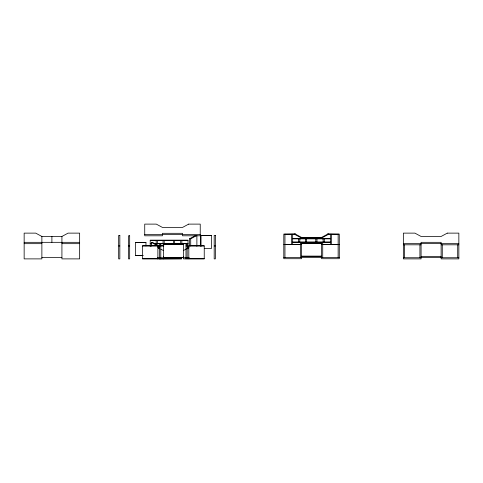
<?xml version="1.0" encoding="UTF-8"?>
<svg xmlns="http://www.w3.org/2000/svg" width="483" height="483" viewBox="0 0 483 483"><rect width="100%" height="100%" fill="white"/><g stroke="black" fill="none" stroke-linecap="round" stroke-linejoin="round"><path stroke-width="0.72" d="M61.921 236.459L68.085 233.126L79.647 233.126L79.647 258.888L61.921 258.888L61.921 236.459L41.876 236.459L35.712 233.126L24.15 233.126L24.15 258.888L41.876 258.888L41.876 236.459M189.608 245.932L189.608 238.741L195.778 235.408M189.608 238.741L190.719 238.795L196.883 235.456L196.883 246.239M183.413 250.538L188.962 247.537M151.487 246.076L151.487 242.484L152.592 242.43L158.762 245.769L158.762 248.642M158.762 245.769L157.651 245.823L151.487 242.484M157.651 258.761L158.762 258.707M284.958 234.267L295.361 234.08L283.799 234.08L283.799 258.707L301.531 258.707L301.531 243.1M338.142 234.267L327.734 234.08L339.295 234.08L339.295 258.707L321.569 258.707L321.569 243.1M162.463 234.454L182.502 234.454M144.731 234.653L162.463 234.653M182.502 234.653L200.234 234.653M201.025 235.589L211.433 235.589M300.42 237.6L322.68 237.6M292.662 238.656L330.432 238.656M292.662 238.837L330.432 238.837M150.225 240.347L187.996 240.347M292.662 242.061L330.432 242.061M24.15 242.327L79.647 242.327M292.662 242.243L330.432 242.243M135.542 242.617L145.951 242.617M301.531 243.305L321.569 243.305M421.079 243.486L441.124 243.468M150.225 243.565L151.71 243.565M153.932 243.565L187.996 243.565M24.15 243.667L41.876 243.667M61.921 243.667L79.647 243.667M403.353 243.667L421.079 243.667M441.124 243.667L458.85 243.667M150.225 243.752L151.71 243.752M154.669 243.752L187.996 243.752M284.958 244.446L300.372 244.446M322.722 244.446L338.142 244.446M163.556 244.627L183.594 244.627M283.799 244.627L301.531 244.627M321.569 244.627L339.295 244.627M403.353 244.809L421.079 244.809M441.124 244.809L458.85 244.809M160.827 245.769L163.797 245.769M118.673 245.956L119.832 245.956M128.514 245.956L129.673 245.956M142.461 245.956L157.881 245.956M159.631 245.956L163.797 245.956M185.991 245.956L187.15 245.956M188.817 245.956L204.237 245.956M214.192 245.956L215.352 245.956M204.327 248.528L211.433 248.528L211.433 235.408L201.025 235.408L201.025 246.372M135.542 255.368L143.059 255.368M143.059 255.555L135.542 255.555L135.542 242.43L145.951 242.43L145.951 245.932M421.079 256.425L441.124 256.407M163.556 257.367L183.594 257.367M301.531 257.367L321.569 257.367M41.876 257.548L61.921 257.548M163.369 257.548L183.594 257.566L183.594 244.428L163.556 244.428L163.556 257.566M283.799 257.566L301.531 257.566M321.569 257.566L339.295 257.566M421.079 257.548L441.124 257.548M157.458 257.747L163.369 257.747M183.413 257.747L189.318 257.747M403.353 257.747L421.079 257.747M441.124 257.747L458.85 257.747M142.461 258.707L157.881 258.707M181.602 258.707L159.342 258.888M188.817 258.707L204.237 258.707M157.82 247.537L159.668 248.54M160.905 249.204L163.369 250.538M457.691 244.809L457.691 257.747M442.277 244.809L442.277 257.747M419.926 244.809L419.926 257.747M404.506 244.809L404.506 257.747M338.142 234.08L338.142 257.566M331.592 234.267L331.592 244.446M330.432 234.267L330.432 244.452M324.292 238.837L324.292 242.43M323.139 238.837L323.139 242.43M322.68 239.037L322.68 237.419L300.42 237.419L300.42 239.037M322.722 257.566L322.722 243.1L300.372 243.1L300.372 257.566M316.963 238.837L316.963 242.43M315.804 238.837L315.804 242.43M306.645 238.837L306.645 242.43M305.491 238.837L305.491 242.43M299.78 238.837L299.78 242.43M298.621 238.837L298.621 242.43M292.662 234.267L292.662 244.446M291.509 234.267L291.509 244.446M284.958 234.08L284.958 257.566M200.439 235.77L200.439 245.956M190.719 238.795L190.719 245.98M188.817 258.888L188.817 245.769L204.237 245.769L204.237 258.888L183.413 258.888L183.413 256.407M187.996 248.817L187.996 240.166L150.225 240.166L150.225 246.445M187.15 258.888L187.15 244.428L185.991 244.428L185.991 258.888M181.856 240.347L181.856 243.939M181.602 257.27L181.602 258.888L142.461 258.888L142.461 245.769L157.881 245.769L157.881 258.888M180.696 240.347L180.696 243.939M174.526 240.347L174.526 243.939M173.367 240.347L173.367 243.939M164.208 240.347L164.208 243.939M163.369 256.407L163.369 258.888M163.055 240.347L163.055 243.939M160.785 258.888L160.785 244.428L159.631 244.428L159.631 258.888M159.342 245.769L159.342 248.83M157.343 240.347L157.343 243.939M156.184 240.347L156.184 243.939M51.898 236.459L51.898 242.327M188.672 224.112L182.502 227.445L162.463 227.445L156.293 224.112L144.731 224.112L144.731 235.795L162.463 235.795L162.463 233.313L182.502 233.313L182.502 235.795L200.234 235.795L200.234 224.112L188.672 224.112M327.734 234.08L321.569 237.419L322.68 237.473L328.845 234.134L327.734 234.08M447.288 233.126L441.124 236.459L421.079 236.459L414.915 233.126L403.353 233.126L403.353 258.888L421.079 258.888L421.079 242.327L441.124 242.327L441.124 258.888L458.85 258.888L458.85 233.126L447.288 233.126M295.361 234.08L294.25 234.134L300.42 237.473L301.531 237.419L295.361 234.08M119.832 235.408L118.673 235.408L118.673 258.888L119.832 258.888L119.832 235.408M215.352 235.408L214.192 235.408L214.192 258.888L215.352 258.888L215.352 235.408M129.673 235.77L128.514 235.77L128.514 258.888L129.673 258.888L129.673 235.77M321.569 256.225L301.531 256.225L321.569 256.244"/></g></svg>
